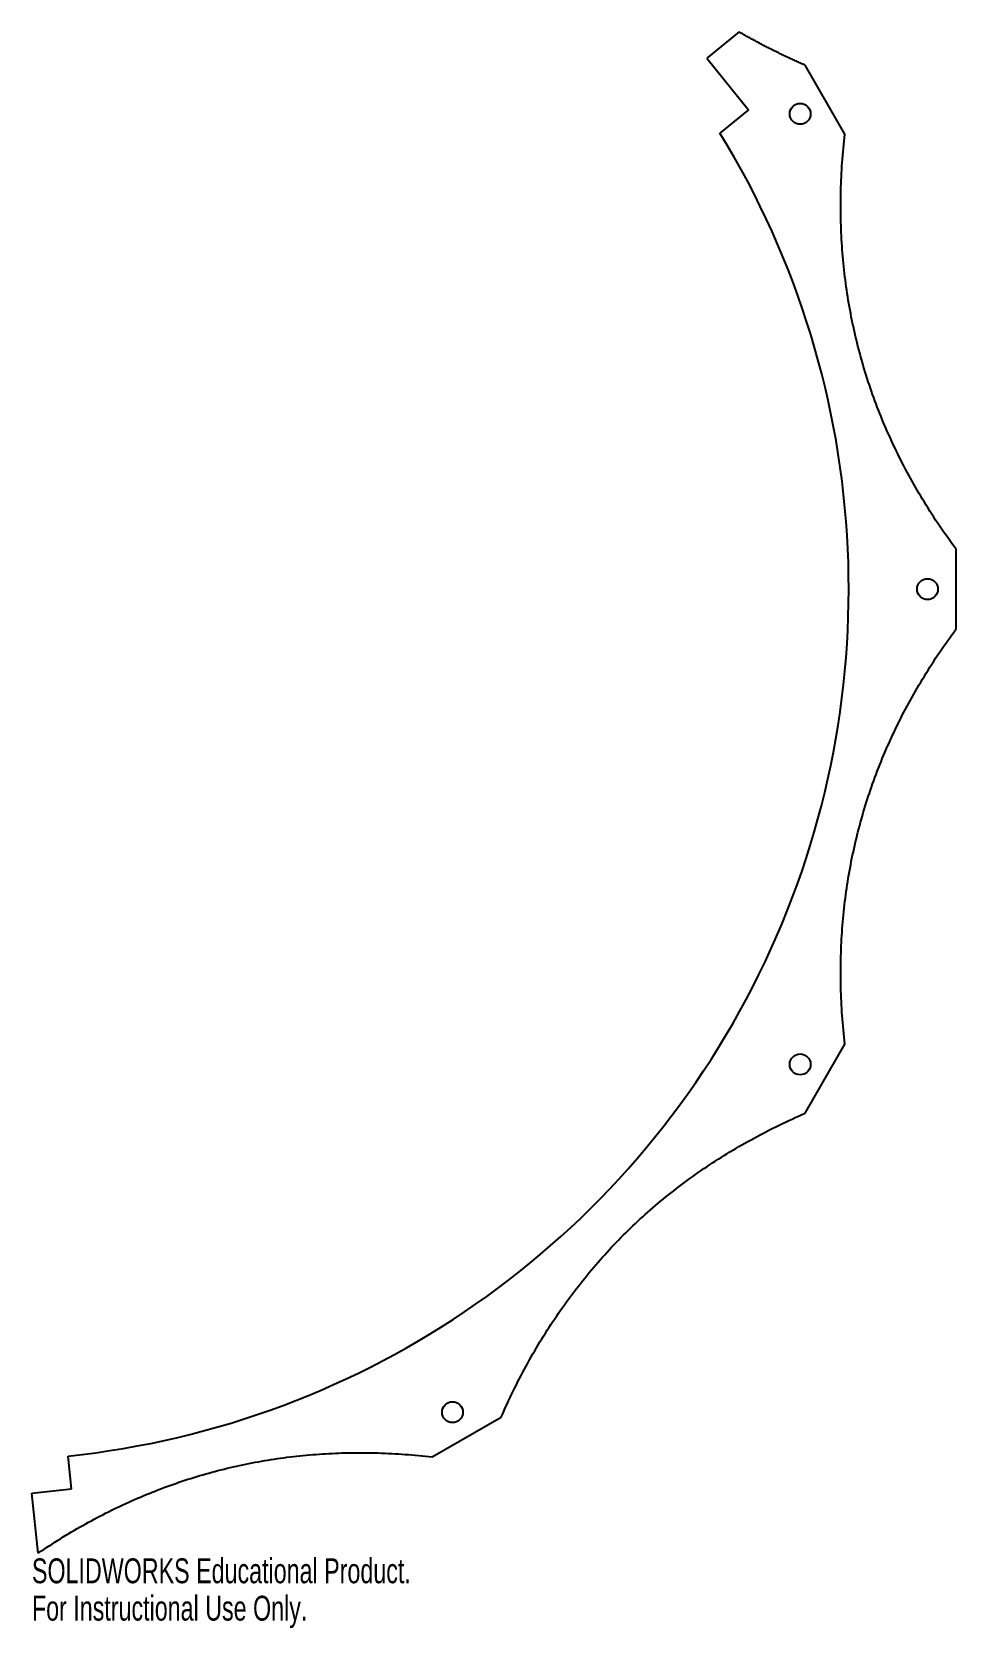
# Model space of a CAD drawing. Header units: inches. Extents: x 0.4 to 7.5, y -8 to 4.3.
import ezdxf

# ---------------------------------------------------------------- set-up
doc = ezdxf.new("R2010")
doc.units = ezdxf.units.IN
doc.header["$MEASUREMENT"] = 0
doc.styles.add('SLDTEXTSTYLE0', font='TXT', dxfattribs={"width": 0.7})

msp = doc.modelspace()

# ---------------------------------------------------------------- linework, layer by layer
at = {"color": 7, "linetype": 'Continuous', "lineweight": 25}
for p, q in [((5.833, 4.265), (5.585, 4.064)), ((5.585, 4.064), (5.905, 3.668)), ((6.642, 3.483), (6.338, 4.011)), ((5.905, 3.668), (5.686, 3.491)), ((7.494, -0.305), (7.494, 0.305)), ((6.338, -4.011), (6.642, -3.483)), ((3.483, -6.642), (4.011, -6.338)), ((0.722, -6.887), (0.695, -6.636)), ((0.418, -6.919), (0.722, -6.887)), ((0.466, -7.379), (0.418, -6.919))]:
    msp.add_line(p, q, dxfattribs=at)
for centre in [(6.3, 3.638), (7.275, 0), (6.3, -3.638), (3.638, -6.3)]:
    msp.add_circle(centre, 0.08, dxfattribs=at)
msp.add_arc((0, 0), 6.672, 275.981, 31.5467, dxfattribs=at)
for points in [[(6.338, 4.011), (6.073, 4.126), (5.833, 4.265)], [(7.494, 0.305), (6.443, 1.726), (6.642, 3.483)], [(6.642, -3.483), (6.443, -1.726), (7.494, -0.305)], [(4.011, -6.338), (4.717, -4.717), (6.338, -4.011)], [(0.466, -7.379), (1.825, -6.454), (3.483, -6.642)]]:
    msp.add_open_spline(points, degree=2, dxfattribs=at)

# ---------------------------------------------------------------- texts
at = {"color": 7, "linetype": 'Continuous', "char_height": 0.1903, "attachment_point": 1, "style": 'SLDTEXTSTYLE0'}
for s, insert in [('SOLIDWORKS Educational Product.', (0.418, -7.419)), ('For Instructional Use Only.', (0.418, -7.705))]:
    msp.add_mtext(s, dxfattribs=dict(at, insert=insert))

doc.saveas('drawing.dxf')
